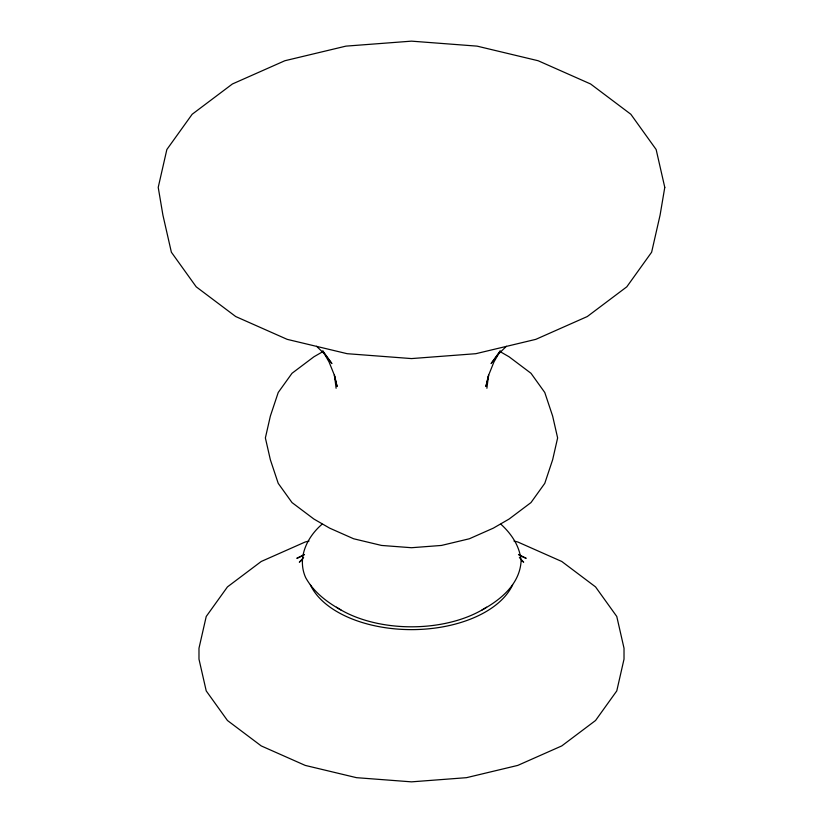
<?xml version="1.0" encoding="UTF-8"?>
<svg xmlns="http://www.w3.org/2000/svg" width="823" height="823" viewBox="0 0 823 823"><rect width="100%" height="100%" fill="white"/><g stroke="black" fill="none" stroke-linecap="round" stroke-linejoin="round"><path stroke-width="1.23" d="M486.897 388.291L488.533 375.021M488.265 376.173L485.909 386.532L489.119 373.961L493.934 362.007L500.291 350.773M499.582 351.76L491.105 363.581L498.131 354.343L506.412 346.277M303.625 557.521L299.325 562.171L301.29 560.7M322.112 524.2C306.917 537.172 296.908 558.076 305.642 577.581C313.604 591.994 326.741 602.045 340.897 609.925M323.377 351.328L313.933 356.781L292.011 373.282L278.225 392.489L270.356 416.088L265.376 437.929L270.356 459.759L278.225 483.358L292.011 502.575L313.933 519.066L329.673 528.15L353.633 538.767L381.543 545.443L411.5 547.717L441.457 545.443L469.367 538.767L493.327 528.15L509.067 519.066L530.989 502.575L544.775 483.358L552.645 459.759L557.624 437.929L552.645 416.088L544.775 392.489L530.989 373.282L509.067 356.781L499.623 351.328M482.103 609.925C500.868 599.689 519.714 584.114 521.093 561.214C519.982 546.431 511.577 533.973 500.888 524.2M304.52 554.455L296.825 558.333L303.769 555.258M308.995 541.081L305.24 541.976L261.23 561.481L227.457 586.892L206.223 616.478L198.981 648.236L198.981 659.151L206.223 690.909L227.457 720.506L261.23 745.916L305.24 765.411L356.493 777.673L411.5 781.85L466.507 777.673L517.76 765.411L561.77 745.916L595.543 720.506L616.777 690.909L624.019 659.151L624.019 648.236L616.777 616.478L595.543 586.892L561.77 561.481L517.76 541.976L514.005 541.081M519.231 555.258L526.175 558.333L518.48 554.455M521.71 560.7L523.675 562.171L519.375 557.521M316.588 346.277L324.869 354.343L331.895 363.581L323.418 351.76M322.709 350.773L329.066 362.007L333.881 373.961L337.091 386.532L334.735 376.173M334.467 375.021L336.103 388.291M512.647 584.814A104.716 60.46 0 0 1 411.5 629.626A104.716 60.46 0 0 1 310.353 584.814M486.547 607.189A99.85 57.651 0 0 1 336.453 607.189M664.778 187.377L660.097 215.06L651.631 252.208L626.797 286.826L587.283 316.546L535.804 339.354L475.838 353.695L411.5 358.581L347.162 353.695L287.196 339.354L235.717 316.546L196.203 286.826L171.369 252.208L162.903 215.06L158.222 187.377L166.853 149.529L192.16 114.263L232.405 83.977L284.861 60.737L345.948 46.129L411.5 41.15L477.052 46.129L538.139 60.737L590.595 83.977L630.84 114.263L656.147 149.529L664.778 187.377"/></g></svg>
